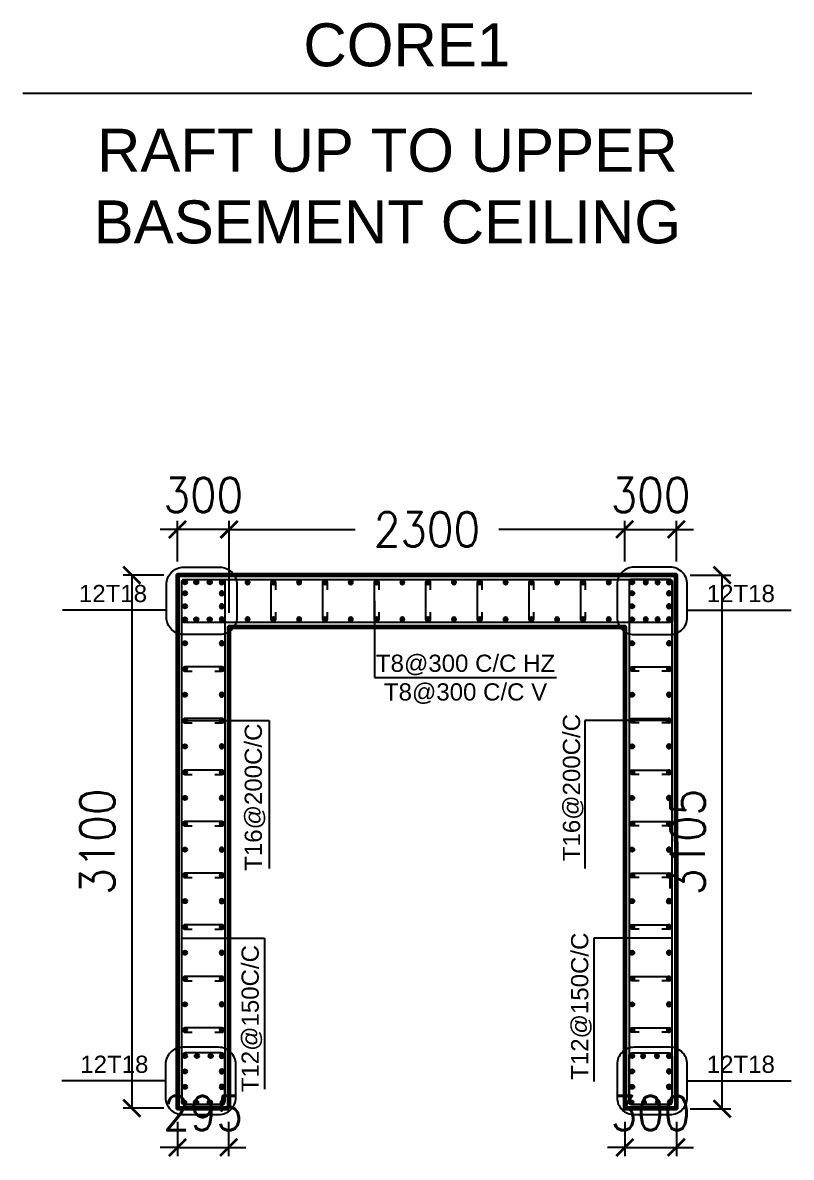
# Model space of a CAD drawing. Header units: millimetres. Extents: x -967280 to 3852, y 2833 to 1955156.
# Drawn here: x -402686 to -399574, y 462052 to 466646 of the extents above; entities that cross this region are included whole.
import ezdxf

# ---------------------------------------------------------------- set-up
doc = ezdxf.new("R2010")
doc.units = ezdxf.units.MM
doc.header["$LTSCALE"] = 1000
doc.header["$PDMODE"] = 35
doc.header["$PDSIZE"] = 25
for name, color, linetype in [('A-WALL-LOW', 4, 'Continuous'), ('BARS', 1, 'Continuous'), ('S -Beams', 2, 'Continuous'), ('ST-STEEL', 4, 'Continuous'), ('ST-TEXT', 3, 'Continuous')]:
    doc.layers.add(name, color=color, linetype=linetype)
doc.layers.add('ST-001-COL-SEC', color=6, linetype='Continuous', lineweight=60)
doc.styles.add('DIM 1', font='arial.ttf', dxfattribs={"width": 0.8})
doc.styles.add('STRECTURAL', font='arial.ttf')
doc.styles.add('TUNELNO', font='romans.shx', dxfattribs={"width": 0.9})
doc.styles.add('TXT DIM 25', font='arial.ttf')
doc.dimstyles.new('50', dxfattribs={"dimscale": 0.666667, "dimtxt": 0.5, "dimasz": 0.12, "dimexe": 0.1, "dimexo": 0.08, "dimgap": 0.15, "dimtad": 1, "dimlfac": 0.4, "dimzin": 4, "dimdsep": 46, "dimtxsty": 'DIM 1', "dimblk": 'ARCHTICK', "dimcen": 0.09, "dimdle": 0.1, "dimclrd": 1, "dimclre": 252, "dimclrt": 2, "dimadec": 0, "dimazin": 0, "dimtfac": 1, "dimtix": 1, "dimtmove": 0, "dimatfit": 3, "dimfxl": 33, "dimtolj": 1, "dimtzin": 0, "dimarcsym": 0})
doc.dimstyles.new('Copy(2) of DSEC', dxfattribs={"dimtxt": 200, "dimasz": 100, "dimexe": 50, "dimexo": 80, "dimgap": 100, "dimtad": 1, "dimdec": 0, "dimrnd": 5, "dimzin": 0, "dimdsep": 46, "dimtxsty": 'TUNELNO', "dimblk": 'ARCHTICK', "dimcen": 0.09, "dimclrd": 1, "dimclre": 1, "dimclrt": 3, "dimadec": 0, "dimazin": 0, "dimtfac": 0.78125, "dimtdec": 0, "dimtix": 1, "dimtmove": 2, "dimatfit": 3, "dimldrblk": 'ARCHTICK', "dimfxl": 1, "dimtolj": 1, "dimtzin": 0, "dimarcsym": 0})
doc.dimstyles.new('ST- DIM1-25', dxfattribs={"dimscale": 0.025, "dimtxt": 1000, "dimasz": 1000, "dimexe": 1000, "dimexo": 1000, "dimgap": 0.5, "dimtad": 2, "dimdec": 0, "dimrnd": 5, "dimzin": 0, "dimdsep": 46, "dimtxsty": 'TXT DIM 25', "dimblk": 'ARCHTICK', "dimcen": 90, "dimdle": 1000, "dimclrd": 1, "dimclre": 1, "dimclrt": 3, "dimadec": 1, "dimazin": 0, "dimtfac": 1, "dimtdec": 0, "dimtofl": 0, "dimtmove": 0, "dimatfit": 3, "dimfxl": 1, "dimtolj": 1, "dimtzin": 0, "dimarcsym": 0})

# ---------------------------------------------------------------- blocks, each defined once
blk = doc.blocks.new('D25')
at = {"layer": 'BARS'}
h = blk.add_hatch(color=256, dxfattribs=at)
h.dxf.hatch_style = 1
edge = h.paths.add_edge_path()
edge.add_arc((0, 0), 12.5, 0, 360)
at = {"layer": 'BARS', "color": 1}
blk.add_circle((0, 0), 12.5, dxfattribs=at)
at = {"layer": 'Defpoints'}
for p, q in [((12.5, 0), (-12.5, 0)), ((0, -12.5), (0, 12.5))]:
    blk.add_line(p, q, dxfattribs=at)
at = {"layer": 'ST-STEEL'}
blk.add_circle((0, 0), 12.5, dxfattribs=at)
blk = doc.blocks.new('_ArchTick')
at = {"color": 0, "linetype": 'ByBlock', "const_width": 0.15}
blk.add_lwpolyline([(-0.5, -0.5), (0.5, 0.5)], dxfattribs=at)
blk = doc.blocks.new('*D33')
at = {"color": 1, "lineweight": -2, "transparency": 16777216}
for p, q in [((545424.3, 1625427.1), (545660.4, 1625427.1)), ((545610.4, 1622323.9), (545610.4, 1625427.1)), ((545424.3, 1622323.9), (545660.4, 1622323.9))]:
    blk.add_line(p, q, dxfattribs=at)
at = {"layer": 'Defpoints', "color": 0, "transparency": 16777216}
for p in [(545344.3, 1625427.1), (545610.4, 1625427.1), (545344.3, 1622323.9)]:
    blk.add_point(p, dxfattribs=at)
at = {"color": 1, "lineweight": -2, "transparency": 16777216, "xscale": 100, "yscale": 100, "zscale": 100}
for p, rotation in [((545610.4, 1625427.1), 90), ((545610.4, 1622323.9), 270)]:
    blk.add_blockref('_ArchTick', p, dxfattribs=dict(at, rotation=rotation))
at = {"color": 3, "transparency": 16777216, "insert": (545410.4, 1623875.5), "char_height": 200, "attachment_point": 5, "rotation": 90, "style": 'TUNELNO'}
blk.add_mtext('\\A1;3105', dxfattribs=at)
blk = doc.blocks.new('*D34')
at = {"color": 1, "lineweight": -2, "transparency": 16777216}
for p, q in [((542444, 1625507.1), (542444, 1625743.2)), ((542744, 1625207.1), (542744, 1625743.2)), ((542444, 1625693.2), (542344, 1625693.2)), ((542744, 1625693.2), (542444, 1625693.2)), ((542744, 1625693.2), (542844, 1625693.2))]:
    blk.add_line(p, q, dxfattribs=at)
at = {"layer": 'Defpoints', "color": 0, "transparency": 16777216}
for p in [(542444, 1625693.2), (542444, 1625427.1), (542744, 1625127.1)]:
    blk.add_point(p, dxfattribs=at)
at = {"color": 1, "lineweight": -2, "transparency": 16777216, "xscale": 100, "yscale": 100, "zscale": 100}
blk.add_blockref('_ArchTick', (542444, 1625693.2), dxfattribs=at)
at = {"color": 1, "lineweight": -2, "transparency": 16777216, "xscale": 100, "yscale": 100, "zscale": 100, "rotation": 180}
blk.add_blockref('_ArchTick', (542744, 1625693.2), dxfattribs=at)
at = {"color": 3, "transparency": 16777216, "insert": (542594, 1625893.2), "char_height": 200, "attachment_point": 5, "style": 'TUNELNO'}
blk.add_mtext('\\A1;300', dxfattribs=at)
blk = doc.blocks.new('*D35')
at = {"color": 1, "lineweight": -2, "transparency": 16777216}
for p, q in [((542364, 1625427.1), (542127.9, 1625427.1)), ((542177.9, 1625427.1), (542177.9, 1622327.1)), ((542364, 1622327.1), (542127.9, 1622327.1))]:
    blk.add_line(p, q, dxfattribs=at)
at = {"layer": 'Defpoints', "color": 0, "transparency": 16777216}
for p in [(542444, 1625427.1), (542177.9, 1622327.1), (542444, 1622327.1)]:
    blk.add_point(p, dxfattribs=at)
at = {"color": 1, "lineweight": -2, "transparency": 16777216, "xscale": 100, "yscale": 100, "zscale": 100}
for p, rotation in [((542177.9, 1625427.1), 90), ((542177.9, 1622327.1), 270)]:
    blk.add_blockref('_ArchTick', p, dxfattribs=dict(at, rotation=rotation))
at = {"color": 3, "transparency": 16777216, "insert": (541977.9, 1623877.1), "char_height": 200, "attachment_point": 5, "rotation": 90, "style": 'TUNELNO'}
blk.add_mtext('\\A1;3100', dxfattribs=at)
blk = doc.blocks.new('*D36')
at = {"layer": 'Defpoints', "color": 0, "transparency": 16777216}
for p in [(542444, 1622327.1), (542741.2, 1622327.1), (542741.2, 1622098.9)]:
    blk.add_point(p, dxfattribs=at)
at = {"layer": 'S -Beams', "color": 1, "lineweight": -2, "transparency": 16777216}
for p, q in [((542444, 1622247.1), (542444, 1622048.9)), ((542741.2, 1622247.1), (542741.2, 1622048.9)), ((542444, 1622098.9), (542344, 1622098.9)), ((542444, 1622098.9), (542741.2, 1622098.9)), ((542741.2, 1622098.9), (542841.2, 1622098.9))]:
    blk.add_line(p, q, dxfattribs=at)
at = {"layer": 'S -Beams', "color": 1, "lineweight": -2, "transparency": 16777216, "xscale": 100, "yscale": 100, "zscale": 100}
blk.add_blockref('_ArchTick', (542444, 1622098.9), dxfattribs=at)
at = {"layer": 'S -Beams', "color": 1, "lineweight": -2, "transparency": 16777216, "xscale": 100, "yscale": 100, "zscale": 100, "rotation": 180}
blk.add_blockref('_ArchTick', (542741.2, 1622098.9), dxfattribs=at)
at = {"layer": 'S -Beams', "color": 3, "transparency": 16777216, "insert": (542592.6, 1622298.9), "char_height": 200, "attachment_point": 5, "style": 'TUNELNO'}
blk.add_mtext('\\A1;295', dxfattribs=at)
blk = doc.blocks.new('*D37')
at = {"layer": 'Defpoints', "color": 0, "transparency": 16777216}
for p in [(545044.3, 1622327.1), (545344.4, 1622327.1), (545344.4, 1622098.9)]:
    blk.add_point(p, dxfattribs=at)
at = {"layer": 'S -Beams', "color": 1, "lineweight": -2, "transparency": 16777216}
for p, q in [((545044.3, 1622247.1), (545044.3, 1622048.9)), ((545344.4, 1622247.1), (545344.4, 1622048.9)), ((545044.3, 1622098.9), (544944.3, 1622098.9)), ((545044.3, 1622098.9), (545344.4, 1622098.9)), ((545344.4, 1622098.9), (545444.4, 1622098.9))]:
    blk.add_line(p, q, dxfattribs=at)
at = {"layer": 'S -Beams', "color": 1, "lineweight": -2, "transparency": 16777216, "xscale": 100, "yscale": 100, "zscale": 100}
blk.add_blockref('_ArchTick', (545044.3, 1622098.9), dxfattribs=at)
at = {"layer": 'S -Beams', "color": 1, "lineweight": -2, "transparency": 16777216, "xscale": 100, "yscale": 100, "zscale": 100, "rotation": 180}
blk.add_blockref('_ArchTick', (545344.4, 1622098.9), dxfattribs=at)
at = {"layer": 'S -Beams', "color": 3, "transparency": 16777216, "insert": (545194.3, 1622298.9), "char_height": 200, "attachment_point": 5, "style": 'TUNELNO'}
blk.add_mtext('\\A1;300', dxfattribs=at)
blk = doc.blocks.new('*D38')
at = {"layer": 'Defpoints', "color": 0, "transparency": 16777216}
for p in [(545344.4, 1625693.2), (545044.3, 1625427.1), (545344.4, 1625427.1)]:
    blk.add_point(p, dxfattribs=at)
at = {"layer": 'S -Beams', "color": 1, "lineweight": -2, "transparency": 16777216}
for p, q in [((545044.3, 1625507.1), (545044.3, 1625743.2)), ((545344.4, 1625507.1), (545344.4, 1625743.2)), ((545044.3, 1625693.2), (544944.3, 1625693.2)), ((545044.3, 1625693.2), (545344.4, 1625693.2)), ((545344.4, 1625693.2), (545444.4, 1625693.2))]:
    blk.add_line(p, q, dxfattribs=at)
at = {"layer": 'S -Beams', "color": 1, "lineweight": -2, "transparency": 16777216, "xscale": 100, "yscale": 100, "zscale": 100}
blk.add_blockref('_ArchTick', (545044.3, 1625693.2), dxfattribs=at)
at = {"layer": 'S -Beams', "color": 1, "lineweight": -2, "transparency": 16777216, "xscale": 100, "yscale": 100, "zscale": 100, "rotation": 180}
blk.add_blockref('_ArchTick', (545344.4, 1625693.2), dxfattribs=at)
at = {"layer": 'S -Beams', "color": 3, "transparency": 16777216, "insert": (545194.3, 1625893.2), "char_height": 200, "attachment_point": 5, "style": 'TUNELNO'}
blk.add_mtext('\\A1;300', dxfattribs=at)
blk = doc.blocks.new('*D39')
at = {"layer": 'Defpoints', "color": 0, "transparency": 16777216}
for p in [(545044.2, 1625693.3), (542743.9, 1625617.6), (545044.2, 1625617.6)]:
    blk.add_point(p, dxfattribs=at)
at = {"layer": 'S -Beams', "color": 1, "lineweight": -2, "transparency": 16777216}
for p, q in [((542743.9, 1625697.6), (542743.9, 1625743.3)), ((545044.2, 1625697.6), (545044.2, 1625743.3)), ((542743.9, 1625693.3), (543476.9, 1625693.3)), ((545044.2, 1625693.3), (544311.2, 1625693.3))]:
    blk.add_line(p, q, dxfattribs=at)
at = {"layer": 'S -Beams', "color": 1, "lineweight": -2, "transparency": 16777216, "xscale": 100, "yscale": 100, "zscale": 100, "rotation": 180}
blk.add_blockref('_ArchTick', (542743.9, 1625693.3), dxfattribs=at)
at = {"layer": 'S -Beams', "color": 1, "lineweight": -2, "transparency": 16777216, "xscale": 100, "yscale": 100, "zscale": 100}
blk.add_blockref('_ArchTick', (545044.2, 1625693.3), dxfattribs=at)
at = {"layer": 'S -Beams', "color": 3, "transparency": 16777216, "insert": (543894, 1625693.3), "char_height": 200, "attachment_point": 5, "style": 'TUNELNO'}
blk.add_mtext('\\A1;2300', dxfattribs=at)
blk = doc.blocks.new('ST_WAll')
at = {"layer": 'A-WALL-LOW', "color": 1}
for points in [[(542688.9, 1625081.9), (542480.1, 1625081.9, -0.414214), (542380.1, 1625181.9), (542380.1, 1625373.4, -0.414214), (542480.1, 1625473.4), (542688.9, 1625473.4, -0.414214), (542788.9, 1625373.4), (542788.9, 1625181.9, -0.414214)], [(545099.1, 1625081.9), (545307.9, 1625081.9, 0.414214), (545407.9, 1625181.9), (545407.9, 1625373.4, 0.414214), (545307.9, 1625473.4), (545099.1, 1625473.4, 0.414214), (544999.1, 1625373.4), (544999.1, 1625181.9, 0.414214)], [(542474.4, 1622289.6), (542683.2, 1622289.6, 0.414214), (542783.2, 1622389.6), (542783.2, 1622581.1, 0.414214), (542683.2, 1622681.1), (542474.4, 1622681.1, 0.414214), (542374.4, 1622581.1), (542374.4, 1622389.6, 0.414214)], [(545099.1, 1622289.6), (545307.9, 1622289.6, 0.414214), (545407.9, 1622389.6), (545407.9, 1622581.1, 0.414214), (545307.9, 1622681.1), (545099.1, 1622681.1, 0.414214), (544999.1, 1622581.1), (544999.1, 1622389.6, 0.414214)]]:
    blk.add_lwpolyline(points, format="xyb", close=True, dxfattribs=at)
at = {"layer": 'S -Beams', "color": 3}
blk.add_line((541543.8, 1628230), (545783.8, 1628230), dxfattribs=at)
at = {"layer": 'ST-001-COL-SEC'}
blk.add_lwpolyline([(542744, 1622327.1), (542744, 1625127.1), (545044.3, 1625127.1), (545044.3, 1622327.1), (545344.2, 1622327.1), (545344, 1625427.1), (542444, 1625427.1), (542444, 1622327.1), (542744, 1622327.1)], dxfattribs=at)
at = {"layer": 'ST-STEEL'}
for points in [[(542481.1, 1625402.1), (542706.9, 1625402.1, -0.414214), (542719, 1625390), (542719, 1622367.8, -0.414214), (542700.1, 1622348.9), (542481.1, 1622348.9, -0.414214), (542469, 1622361), (542469, 1625390, -0.414214)], [(545306.9, 1625152.1), (542481.1, 1625152.1, -0.414214), (542469, 1625164.2), (542469, 1625390, -0.414214), (542481.1, 1625402.1), (545306.9, 1625402.1, -0.414214), (545319, 1625390), (545319, 1625164.2, -0.414214)], [(545307.2, 1625402.1), (545081.4, 1625402.1, 0.414214), (545069.3, 1625390), (545069.3, 1622361, 0.414214), (545081.4, 1622348.9), (545307.2, 1622348.9, 0.414214), (545319.3, 1622361), (545319.3, 1625390, 0.414214)], [(542699.7, 1622648.9), (542487.5, 1622648.9, 0.414214), (542468.6, 1622630), (542468.6, 1622367.8, 0.414214), (542487.5, 1622348.9), (542699.7, 1622348.9, 0.414214), (542718.6, 1622367.8), (542718.6, 1622630, 0.414214)], [(545088.2, 1622648.9), (545300.4, 1622648.9, -0.414214), (545319.3, 1622630), (545319.3, 1622367.8, -0.414214), (545300.4, 1622348.9), (545088.2, 1622348.9, -0.414214), (545069.3, 1622367.8), (545069.3, 1622630, -0.414214)]]:
    blk.add_lwpolyline(points, format="xyb", close=True, dxfattribs=at)
for points in [[(543013.6, 1625211.5), (543013.6, 1625169.4, -1), (542988.6, 1625169.4), (542988.6, 1625384.7, -1), (543013.6, 1625384.7), (543013.6, 1625342.5)], [(543313.6, 1625211.5), (543313.6, 1625169.4, -1), (543288.6, 1625169.4), (543288.6, 1625384.7, -1), (543313.6, 1625384.7), (543313.6, 1625342.5)], [(543613.6, 1625211.5), (543613.6, 1625169.4, -1), (543588.6, 1625169.4), (543588.6, 1625384.7, -1), (543613.6, 1625384.7), (543613.6, 1625342.5)], [(543913.6, 1625211.5), (543913.6, 1625169.4, -1), (543888.6, 1625169.4), (543888.6, 1625384.7, -1), (543913.6, 1625384.7), (543913.6, 1625342.5)], [(544213.6, 1625211.5), (544213.6, 1625169.4, -1), (544188.6, 1625169.4), (544188.6, 1625384.7, -1), (544213.6, 1625384.7), (544213.6, 1625342.5)], [(544513.6, 1625211.5), (544513.6, 1625169.4, -1), (544488.6, 1625169.4), (544488.6, 1625384.7, -1), (544513.6, 1625384.7), (544513.6, 1625342.5)], [(544813.6, 1625211.5), (544813.6, 1625169.4, -1), (544788.6, 1625169.4), (544788.6, 1625384.7, -1), (544813.6, 1625384.7), (544813.6, 1625342.5)], [(542660, 1624868.7), (542702.2, 1624868.7, 1), (542702.2, 1624893.7), (542486.8, 1624893.7, 1), (542486.8, 1624868.7), (542529.1, 1624868.7)], [(542660, 1624868.7), (542702.2, 1624868.7, 1), (542702.2, 1624893.7), (542486.8, 1624893.7, 1), (542486.8, 1624868.7), (542529.1, 1624868.7)], [(545127.9, 1624868.7), (545085.8, 1624868.7, -1), (545085.8, 1624893.7), (545301.1, 1624893.7, -1), (545301.1, 1624868.7), (545258.9, 1624868.7)], [(545127.9, 1624868.7), (545085.8, 1624868.7, -1), (545085.8, 1624893.7), (545301.1, 1624893.7, -1), (545301.1, 1624868.7), (545258.9, 1624868.7)], [(542660, 1624568.7), (542702.2, 1624568.7, 1), (542702.2, 1624593.7), (542486.8, 1624593.7, 1), (542486.8, 1624568.7), (542529.1, 1624568.7)], [(545127.9, 1624568.7), (545085.8, 1624568.7, -1), (545085.8, 1624593.7), (545301.1, 1624593.7, -1), (545301.1, 1624568.7), (545258.9, 1624568.7)], [(545127.9, 1624568.7), (545085.8, 1624568.7, -1), (545085.8, 1624593.7), (545301.1, 1624593.7, -1), (545301.1, 1624568.7), (545258.9, 1624568.7)], [(542660, 1624268.7), (542702.2, 1624268.7, 1), (542702.2, 1624293.7), (542486.8, 1624293.7, 1), (542486.8, 1624268.7), (542529.1, 1624268.7)], [(542660, 1624268.7), (542702.2, 1624268.7, 1), (542702.2, 1624293.7), (542486.8, 1624293.7, 1), (542486.8, 1624268.7), (542529.1, 1624268.7)], [(545127.9, 1624268.7), (545085.8, 1624268.7, -1), (545085.8, 1624293.7), (545301.1, 1624293.7, -1), (545301.1, 1624268.7), (545258.9, 1624268.7)], [(545127.9, 1624268.7), (545085.8, 1624268.7, -1), (545085.8, 1624293.7), (545301.1, 1624293.7, -1), (545301.1, 1624268.7), (545258.9, 1624268.7)], [(542660, 1623968.7), (542702.2, 1623968.7, 1), (542702.2, 1623993.7), (542486.8, 1623993.7, 1), (542486.8, 1623968.7), (542529.1, 1623968.7)], [(542660, 1623968.7), (542702.2, 1623968.7, 1), (542702.2, 1623993.7), (542486.8, 1623993.7, 1), (542486.8, 1623968.7), (542529.1, 1623968.7)], [(545127.9, 1623968.7), (545085.8, 1623968.7, -1), (545085.8, 1623993.7), (545301.1, 1623993.7, -1), (545301.1, 1623968.7), (545258.9, 1623968.7)], [(545127.9, 1623968.7), (545085.8, 1623968.7, -1), (545085.8, 1623993.7), (545301.1, 1623993.7, -1), (545301.1, 1623968.7), (545258.9, 1623968.7)], [(542660, 1623668.7), (542702.2, 1623668.7, 1), (542702.2, 1623693.7), (542486.8, 1623693.7, 1), (542486.8, 1623668.7), (542529.1, 1623668.7)], [(542660, 1623668.7), (542702.2, 1623668.7, 1), (542702.2, 1623693.7), (542486.8, 1623693.7, 1), (542486.8, 1623668.7), (542529.1, 1623668.7)], [(545127.9, 1623668.7), (545085.8, 1623668.7, -1), (545085.8, 1623693.7), (545301.1, 1623693.7, -1), (545301.1, 1623668.7), (545258.9, 1623668.7)], [(545127.9, 1623668.7), (545085.8, 1623668.7, -1), (545085.8, 1623693.7), (545301.1, 1623693.7, -1), (545301.1, 1623668.7), (545258.9, 1623668.7)], [(542660, 1623368.7), (542702.2, 1623368.7, 1), (542702.2, 1623393.7), (542486.8, 1623393.7, 1), (542486.8, 1623368.7), (542529.1, 1623368.7)], [(542660, 1623368.7), (542702.2, 1623368.7, 1), (542702.2, 1623393.7), (542486.8, 1623393.7, 1), (542486.8, 1623368.7), (542529.1, 1623368.7)], [(545127.9, 1623368.7), (545085.8, 1623368.7, -1), (545085.8, 1623393.7), (545301.1, 1623393.7, -1), (545301.1, 1623368.7), (545258.9, 1623368.7)], [(545127.9, 1623368.7), (545085.8, 1623368.7, -1), (545085.8, 1623393.7), (545301.1, 1623393.7, -1), (545301.1, 1623368.7), (545258.9, 1623368.7)], [(542660, 1623068.7), (542702.2, 1623068.7, 1), (542702.2, 1623093.7), (542486.8, 1623093.7, 1), (542486.8, 1623068.7), (542529.1, 1623068.7)], [(542660, 1623068.7), (542702.2, 1623068.7, 1), (542702.2, 1623093.7), (542486.8, 1623093.7, 1), (542486.8, 1623068.7), (542529.1, 1623068.7)], [(545127.9, 1623068.7), (545085.8, 1623068.7, -1), (545085.8, 1623093.7), (545301.1, 1623093.7, -1), (545301.1, 1623068.7), (545258.9, 1623068.7)], [(545127.9, 1623068.7), (545085.8, 1623068.7, -1), (545085.8, 1623093.7), (545301.1, 1623093.7, -1), (545301.1, 1623068.7), (545258.9, 1623068.7)], [(542660, 1622768.7), (542702.2, 1622768.7, 1), (542702.2, 1622793.7), (542486.8, 1622793.7, 1), (542486.8, 1622768.7), (542529.1, 1622768.7)], [(542660, 1622768.7), (542702.2, 1622768.7, 1), (542702.2, 1622793.7), (542486.8, 1622793.7, 1), (542486.8, 1622768.7), (542529.1, 1622768.7)], [(545127.9, 1622768.7), (545085.8, 1622768.7, -1), (545085.8, 1622793.7), (545301.1, 1622793.7, -1), (545301.1, 1622768.7), (545258.9, 1622768.7)], [(545127.9, 1622768.7), (545085.8, 1622768.7, -1), (545085.8, 1622793.7), (545301.1, 1622793.7, -1), (545301.1, 1622768.7), (545258.9, 1622768.7)]]:
    blk.add_lwpolyline(points, format="xyb", dxfattribs=at)
at = {"layer": 'ST-STEEL', "color": 0, "rotation": 270}
for p in [(542486.8, 1625385.4), (542552.6, 1625385.4), (542631.4, 1625385.4), (545086.8, 1625385.4), (542486.8, 1625322.1), (545086.8, 1625322.1), (542486.8, 1625246.3), (545086.8, 1625246.3), (542486.8, 1625169.4), (542552.6, 1625169.4), (542631.4, 1625169.4), (545086.8, 1625169.4), (542486.8, 1625031.2), (545086.8, 1625031.2), (542486.8, 1624881.2), (545086.8, 1624881.2), (542486.8, 1624731.2), (545086.8, 1624731.2), (542486.8, 1624581.2), (545086.8, 1624581.2), (542486.8, 1624431.2), (545086.8, 1624431.2), (542486.8, 1624281.2), (545086.8, 1624281.2), (542486.8, 1624131.2), (545086.8, 1624131.2), (542486.8, 1623981.2), (545086.8, 1623981.2), (542486.8, 1623831.2), (545086.8, 1623831.2), (542486.8, 1623681.2), (545086.8, 1623681.2), (542486.8, 1623531.2), (545086.8, 1623531.2), (542486.8, 1623381.2), (545086.8, 1623381.2), (542486.8, 1623231.2), (545086.8, 1623231.2), (542486.8, 1623081.2), (545086.8, 1623081.2), (542486.8, 1622931.2), (545086.8, 1622931.2), (542486.8, 1622781.2), (545086.8, 1622781.2), (542486.8, 1622631.2), (542556.8, 1622631.2), (542636.8, 1622631.2), (545086.8, 1622631.2), (542486.8, 1622541.2), (545086.8, 1622541.2), (542486.8, 1622451.2), (545086.8, 1622451.2), (542481.8, 1622361.2), (542551.8, 1622361.2), (542631.8, 1622361.2), (545081.8, 1622361.2)]:
    blk.add_blockref('D25', p, dxfattribs=at)
at = {"layer": 'ST-STEEL', "color": 0, "xscale": -1.000000000000001, "rotation": 90}
for p in [(542701.1, 1625385.4), (542851.1, 1625385.4), (543001.1, 1625385.4), (543151.1, 1625385.4), (543301.1, 1625385.4), (543451.1, 1625385.4), (543601.1, 1625385.4), (543751.1, 1625385.4), (543901.1, 1625385.4), (544051.1, 1625385.4), (544201.1, 1625385.4), (544351.1, 1625385.4), (544501.1, 1625385.4), (544651.1, 1625385.4), (544801.1, 1625385.4), (544951.1, 1625385.4), (545166.1, 1625385.4), (545235.3, 1625385.4), (545301.1, 1625385.4), (542701.1, 1625322.1), (545301.1, 1625322.1), (542701.1, 1625246.3), (545301.1, 1625246.3), (542701.1, 1625169.4), (542851.1, 1625169.4), (543001.1, 1625169.4), (543151.1, 1625169.4), (543301.1, 1625169.4), (543451.1, 1625169.4), (543601.1, 1625169.4), (543751.1, 1625169.4), (543901.1, 1625169.4), (544051.1, 1625169.4), (544201.1, 1625169.4), (544351.1, 1625169.4), (544501.1, 1625169.4), (544651.1, 1625169.4), (544801.1, 1625169.4), (544951.1, 1625169.4), (545166.1, 1625169.4), (545235.3, 1625169.4), (545301.1, 1625169.4), (542701.1, 1625031.2), (545301.1, 1625031.2), (542701.1, 1624881.2), (545301.1, 1624881.2), (542701.1, 1624731.2), (545301.1, 1624731.2), (542701.1, 1624581.2), (545301.1, 1624581.2), (542701.1, 1624431.2), (545301.1, 1624431.2), (542701.1, 1624281.2), (545301.1, 1624281.2), (542701.1, 1624131.2), (545301.1, 1624131.2), (542701.1, 1623981.2), (545301.1, 1623981.2), (542701.1, 1623831.2), (545301.1, 1623831.2), (542701.1, 1623681.2), (545301.1, 1623681.2), (542701.1, 1623531.2), (545301.1, 1623531.2), (542701.1, 1623381.2), (545301.1, 1623381.2), (542701.1, 1623231.2), (545301.1, 1623231.2), (542701.1, 1623081.2), (545301.1, 1623081.2), (542701.1, 1622931.2), (545301.1, 1622931.2), (542701.1, 1622781.2), (545301.1, 1622781.2), (542701.1, 1622631.2), (545151.1, 1622631.2), (545231.1, 1622631.2), (545301.1, 1622631.2), (542701.1, 1622541.2), (545301.1, 1622541.2), (542701.1, 1622451.2), (545301.1, 1622451.2), (542706.1, 1622361.2), (545156.1, 1622361.2), (545236.1, 1622361.2), (545306.1, 1622361.2)]:
    blk.add_blockref('D25', p, dxfattribs=at)
at = {"layer": 'ST-TEXT', "color": 3, "style": 'STRECTURAL'}
for p in [(544784.4, 1623763.6), (542934.5, 1623707.9)]:
    blk.add_text('T16@200C/C', height=100, rotation=90, dxfattribs=at).set_placement(p)
for s, insert, char_height, width, attachment_point in [('\\A1;CORE1 ', (543777.2, 1628509.5), 250, 1710.948, 5), ('\\A1;RAFT UP TO UPPER BASEMENT CEILING', (543663.8, 1628023.4), 250, 4240, 2), ('\\A1;12T18\\P  ', (542068.8, 1625236.5), 100, 374.488, 5), ('\\A1;12T18\\P  ', (545719.1, 1622498.5), 100, 374.488, 5)]:
    blk.add_mtext(s, dxfattribs=dict(at, insert=insert, char_height=char_height, width=width, attachment_point=attachment_point))
at = {"layer": 'ST-TEXT', "color": 3, "char_height": 100, "attachment_point": 5, "style": 'STRECTURAL'}
for s, insert in [('\\A1;12T18\\P  ', (545719.1, 1625236.5)), ('\\A1;T8@300 C/C HZ\\PT8@300 C/C V  ', (544118.5, 1624821.4)), ('\\A1;12T18\\P  ', (542076.7, 1622498.5))]:
    blk.add_mtext(s, dxfattribs=dict(at, insert=insert))
at = {"layer": 'ST-TEXT', "color": 3, "char_height": 100, "attachment_point": 5, "rotation": 90, "style": 'STRECTURAL'}
for insert in [(544792.2, 1622920.2), (542876.2, 1622847.8)]:
    blk.add_mtext('\\A1;T12@150C/C', dxfattribs=dict(at, insert=insert))
dim = blk.add_linear_dim(base=(542444, 1625693.2), p1=(542744, 1625127.1), p2=(542444, 1625427.1), dimstyle='Copy(2) of DSEC')
dim.commit()
dim.dimension.update_dxf_attribs({"geometry": '*D34', "text_midpoint": (542594, 1625893.2)})
for base, p1, p2, picture, middle in [((542177.9, 1622327.1), (542444, 1625427.1), (542444, 1622327.1), '*D35', (541977.9, 1623877.1)), ((545610.4, 1625427.1), (545344.3, 1622323.9), (545344.3, 1625427.1), '*D33', (545410.4, 1623875.5))]:
    dim = blk.add_linear_dim(base=base, p1=p1, p2=p2, angle=90, dimstyle='Copy(2) of DSEC')
    dim.commit()
    dim.dimension.update_dxf_attribs({"geometry": picture, "text_midpoint": middle})
at = {"layer": 'S -Beams'}
for base, p1, p2, picture, middle in [((545344.4, 1625693.2), (545044.3, 1625427.1), (545344.4, 1625427.1), '*D38', (545194.3, 1625893.2)), ((542741.2, 1622098.9), (542444, 1622327.1), (542741.2, 1622327.1), '*D36', (542592.6, 1622298.9)), ((545344.4, 1622098.9), (545044.3, 1622327.1), (545344.4, 1622327.1), '*D37', (545194.3, 1622298.9))]:
    dim = blk.add_linear_dim(base=base, p1=p1, p2=p2, dimstyle='Copy(2) of DSEC', dxfattribs=at)
    dim.commit()
    dim.dimension.update_dxf_attribs({"geometry": picture, "text_midpoint": middle})
dim = blk.add_linear_dim(base=(545044.2, 1625693.3), p1=(542743.9, 1625617.6), p2=(545044.2, 1625617.6), dimstyle='Copy(2) of DSEC', dxfattribs=at)
dim.commit()
dim.dimension.update_dxf_attribs({"geometry": '*D39', "text_midpoint": (543894, 1625693.3), "dimtype": 128})
for points in [[(542491, 1624581.8), (542976.8, 1624581.2), (542976.8, 1623721.1)], [(542704, 1624581.8), (542976.8, 1624581.2), (542976.8, 1623721.1)], [(545297.2, 1624581.8), (544811.5, 1624581.2), (544811.5, 1623721.1)], [(545084.3, 1624581.8), (544811.5, 1624581.2), (544811.5, 1623721.1)]]:
    blk.add_leader(points, dimstyle='50', override={"dimasz": 0.075, "dimtad": 0, "dimldrblk": 'Origin'})
at = {"layer": 'A-WALL-LOW', "color": 6}
for points in [[(543588.6, 1625277.1), (543588.6, 1624831.6), (544646.7, 1624831.6)], [(542380.1, 1625223.4), (542129.3, 1625223.4), (541775.5, 1625223.4)], [(545407.9, 1625223.4), (545658.6, 1625223.4), (546012.5, 1625223.4)], [(542469, 1623316), (542949.2, 1623316), (542949.2, 1622438.5)], [(542710, 1623316), (542949.2, 1623316), (542949.2, 1622438.5)], [(545319.3, 1623316), (544865.2, 1623316), (544865.2, 1622482.7)], [(545078.3, 1623316), (544865.2, 1623316), (544865.2, 1622482.7)], [(542375.1, 1622485.3), (542124.4, 1622485.3), (541770.5, 1622485.3)], [(545407.9, 1622485.3), (545658.6, 1622485.3), (546012.5, 1622485.3)]]:
    blk.add_leader(points, dimstyle='ST- DIM1-25', override={"dimasz": 1.5, "dimtad": 0}, dxfattribs=at)

msp = doc.modelspace()

# ---------------------------------------------------------------- block references
at = {"layer": 'S -Beams', "color": 8, "xscale": 0.6962368658832686, "yscale": 0.6962368658832686, "zscale": 0.6962368658832686}
msp.add_blockref('ST_WAll', (-779728.3, -667273.3), dxfattribs=at)

doc.saveas('drawing.dxf')
